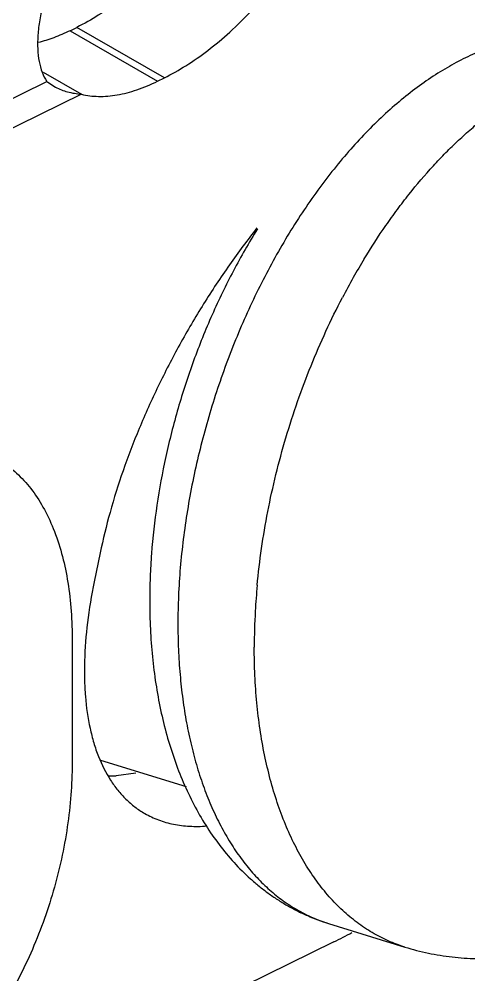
# Model space of a CAD drawing. Header units: inches. Extents: x 0 to 22, y 0 to 17.
# Drawn here: x 4.8448 to 4.9232, y 11.7181 to 11.8849 of the extents above; entities that cross this region are included whole.
import ezdxf

# ---------------------------------------------------------------- set-up
doc = ezdxf.new("R2010")
doc.units = ezdxf.units.IN
doc.header["$LTSCALE"] = 1.21
doc.header["$MEASUREMENT"] = 0
doc.layers.get('0').update_dxf_attribs({"linetype": 'CONTINUOUS'})

msp = doc.modelspace()

# ---------------------------------------------------------------- linework, layer by layer
at = {"color": 7}
for p, q in [((4.8536930473, 11.8829124633), (4.854879399100001, 11.8834946402)), ((4.8490380079, 11.8756493653), (4.8556965881, 11.871811642)), ((4.8496618939, 11.8740461245), (4.849837186, 11.8738957198)), ((4.8498382653, 11.8738970517), (4.8511740166, 11.8730362416)), ((4.8689697236, 11.8741076348), (4.870156075400001, 11.8746898117)), ((4.8589551045, 11.7917493896), (4.8579131246, 11.7866825434)), ((4.8540575596, 11.7770207708), (4.8540575596, 11.754915307)), ((4.8589956635, 11.7555681337), (4.8739616631, 11.75094329)), ((4.8651976527, 11.7532771587), (4.8617506662, 11.7528418031)), ((4.8987784441, 11.7270511073), (4.9120950016, 11.7229359798)), ((4.8997161355, 11.7238289423), (4.762981698, 11.6567294262))]:
    msp.add_line(p, q, dxfattribs=at)
at = {"color": 8}
for p, q in [((4.870156075400001, 11.8746898117), (4.854879399100001, 11.8834946402)), ((4.8536930473, 11.8829124633), (4.8689697236, 11.8741076348)), ((4.708319527, 11.8046853652), (4.8496618939, 11.8740461245)), ((4.8556965881, 11.871811642), (4.708319527, 11.7994894848))]:
    msp.add_line(p, q, dxfattribs=at)
for centre, radius, start, end in [((5.0087375984, 11.7802789934), 0.1212587356, 148.8218896102, 150.6017991221), ((5.0126995865, 11.7780618338), 0.1257988874, 150.6078075473, 152.4207795), ((5.006819723, 11.7749128194), 0.1210052177, 174.6984400211, 176.8410068413), ((4.999385186, 11.7752687634), 0.1135623757, 176.8136152398, 179.9885349572), ((4.9066332744, 11.7524485788), 0.0265843057, 243.659482834, 252.8144127815)]:
    msp.add_arc(centre, radius, start, end, dxfattribs=at)
at = {"color": 7}
for centre, radius, start, end in [((4.86041632, 11.7759313923), 0.023128113, 270.1646050562, 273.30744151), ((4.8688972161, 11.786498206), 0.0698372565, 296.1866162478, 299.1021835811)]:
    msp.add_arc(centre, radius, start, end, dxfattribs=at)
for points, knots in [([(5.2461638294, 12.0361463403), (5.2299795244, 11.9998516205), (5.203769891499999, 11.9466817874), (5.1648652774, 11.8787115492), (5.134322693000001, 11.8302440088), (5.1023508646, 11.7841473123), (5.0690870063, 11.7406231337), (5.0346788464, 11.6998615879), (4.9992744741, 11.6620428465), (4.9630303656, 11.6273310119), (4.9261016323, 11.5958806203), (4.8886507043, 11.5678275379), (4.8508366767, 11.5432987607), (4.8128252884, 11.5224003811), (4.7747760887, 11.5052308863), (4.7368603586, 11.4918669529), (4.7113470024, 11.485432718), (4.6987009082, 11.4829075958)], [0, 0, 0, 0, 0.1480571119, 0.2205406104, 0.2917227816, 0.3614238818, 0.4294780746, 0.4957388201, 0.5600787196, 0.6223958332, 0.6826135028, 0.7406878659999999, 0.7966077594, 0.8504032206000001, 0.9021453198, 0.9519546379, 1, 1, 1, 1]), ([(5.2461468264, 11.9710460986), (5.2290613902, 11.9368822967), (5.2016442472, 11.8870286858), (5.1613597908, 11.8237055602), (5.1300283414, 11.7789314464), (5.097460328, 11.7366663129), (5.0637936458, 11.6970920629), (5.0291743005, 11.6603792328), (4.9937500162, 11.6266869343), (4.9576727975, 11.5961604284), (4.9210963444, 11.568932219), (4.8841761562, 11.5451209628), (4.8470689856, 11.5248309121), (4.8099319636, 11.5081535265), (4.7729216629, 11.4951641393), (4.7362008435, 11.4859269854), (4.7116559831, 11.4822480838), (4.6995280268, 11.4810774334)], [0, 0, 0, 0, 0.1502285724, 0.2234311577, 0.295102248, 0.3650760013, 0.433204511, 0.4993611309000001, 0.5634432775, 0.6253758556, 0.6851152165000001, 0.7426525765, 0.7980191444, 0.8512891344, 0.9025852901000001, 0.9520802221, 1, 1, 1, 1]), ([(4.8700818731, 11.8951724469), (4.8688595387, 11.8939000354), (4.8664007223, 11.8915028851), (4.8625793362, 11.8882931933), (4.8587709103, 11.8856065659), (4.8561666984, 11.8841263549), (4.854879399100001, 11.8834946402)], [0, 0, 0, 0, 0.2748589921, 0.5344332813, 0.7766200681000001, 1, 1, 1, 1]), ([(4.8510920814, 11.8939850747), (4.8506734427, 11.8929157825), (4.849919423, 11.8908301565), (4.8490187178, 11.8877587141), (4.848396299, 11.8848772616), (4.8480565647, 11.8822095874), (4.8480031812, 11.8797750586), (4.8482380558, 11.8775902888), (4.8487644829, 11.875672946), (4.8493316928, 11.8745439432), (4.8496618939, 11.8740461245)], [0, 0, 0, 0, 0.1669028413, 0.3221302904, 0.4648854398, 0.5949254338000001, 0.7124129084999999, 0.8180446156, 0.9131746472, 1, 1, 1, 1]), ([(4.870156075400001, 11.8746898117), (4.8714433747, 11.8753215265), (4.874047586600001, 11.8768017374), (4.8778560125, 11.8794883649), (4.8816773987, 11.8826980567), (4.884136215, 11.8850952069), (4.8853585494, 11.8863676184)], [0, 0, 0, 0, 0.2233799319, 0.4655667187, 0.7251410079, 1, 1, 1, 1]), ([(4.8536930473, 11.8829124633), (4.8527694151, 11.8824592104), (4.8509485378, 11.8816624214), (4.8490529399, 11.8810592699), (4.8481259747, 11.8808278374)], [0, 0, 0, 0, 0.5185035258, 1, 1, 1, 1]), ([(4.8556965881, 11.871811642), (4.856171978, 11.8716953604), (4.8571551209, 11.8715169522), (4.8592307222, 11.8713750762), (4.8620151324, 11.8716252327), (4.8654856908, 11.8725525232), (4.8677939182, 11.8735306333), (4.8689697236, 11.8741076348)], [0, 0, 0, 0, 0.1069522632, 0.217777177, 0.4538954204, 0.7137728973, 1, 1, 1, 1]), ([(4.8511740166, 11.8730362416), (4.8518353436, 11.8726973739), (4.8533203666, 11.8721522006), (4.854874525400001, 11.8718881839), (4.8556965881, 11.871811642)], [0, 0, 0, 0, 0.4736958609, 1, 1, 1, 1]), ([(4.8862960009, 11.8484665992), (4.8846355459, 11.8463658389), (4.8814097908, 11.8420300361), (4.8769156784, 11.8352365783), (4.8727673774, 11.8281645323), (4.8690186136, 11.8209063854), (4.8657180263, 11.8135555996), (4.8629074155, 11.8062062929), (4.8606257532, 11.7989553708), (4.859443817, 11.7941258564), (4.8589551045, 11.7917493896)], [0, 0, 0, 0, 0.1265313388, 0.2552002804, 0.3847167564, 0.5137655503, 0.6410258786999999, 0.7652766152, 0.8853549111, 1, 1, 1, 1]), ([(4.8863827678, 11.8482933453), (4.8848995153, 11.8459207221), (4.8820844405, 11.8410137196), (4.8783665987, 11.8333180553), (4.875682917, 11.8266365537), (4.8737945155, 11.8211574846), (4.872512343299999, 11.8169923842), (4.871370890400001, 11.8127909565), (4.870044411999999, 11.807172739), (4.8687536772, 11.8001379451), (4.8679604517, 11.7930867438), (4.8676413731, 11.7875062122), (4.8675871846, 11.7847437586), (4.8675871846, 11.7833721593)], [0, 0, 0, 0, 0.1226910522, 0.247791984, 0.374478803, 0.4381463738, 0.5018693674, 0.5655306288, 0.629011564, 0.754950653, 0.8788850306999999, 0.9398581886, 1, 1, 1, 1]), ([(4.9120950016, 11.7229359798), (4.9134394405, 11.7225205168), (4.9161658338, 11.7218154881), (4.9203329538, 11.7211434336), (4.9245402727, 11.7208580005), (4.9287531595, 11.7209518159), (4.9329374731, 11.7214177891), (4.937064042, 11.7222381098), (4.9411096368, 11.7233963359), (4.9450562106, 11.7248712925), (4.9488904432, 11.7266441582), (4.952603126100001, 11.7286954928), (4.9561890277, 11.73100729), (4.9596444157, 11.7335639301), (4.9629673083, 11.7363508175), (4.9661563696, 11.7393545904), (4.9692096455, 11.7425636159), (4.9731191096, 11.7471252841), (4.9767229972, 11.752029131), (4.9800157054, 11.7572150486), (4.9823468932, 11.7612718813), (4.9845202232, 11.7654600611), (4.9865305717, 11.7697654694), (4.9883723052, 11.7741733371), (4.9905965684, 11.7801685105), (4.9924591932, 11.7862977872), (4.9939457216, 11.7925140774), (4.9951690134, 11.7987364846), (4.9960026342, 11.8049896374), (4.9964250146, 11.8112251858), (4.9964969383, 11.8143222894), (4.9964969383, 11.8158620558)], [0, 0, 0, 0, 0.0293815712, 0.0586985278, 0.08801307300000001, 0.1173086934, 0.146568251, 0.1758100214, 0.2050539737, 0.2343380293, 0.2636939606, 0.2931765962, 0.3228326142, 0.3527135231, 0.3828679309, 0.4133329579, 0.444139972, 0.4753093786, 0.5387300147999999, 0.5709786356000001, 0.6035447282, 0.6363918218, 0.6694717095, 0.7027303778, 0.7361091874, 0.802960818, 0.8363166166, 0.8695344804, 0.9353429983, 0.9678498129, 1, 1, 1, 1]), ([(4.8416253603, 11.8077623733), (4.8426027041, 11.8071558608), (4.844490212799999, 11.8057034322), (4.8469633816, 11.8029846962), (4.8491084255, 11.7997178469), (4.8515656017, 11.7945266034), (4.8531345907, 11.7885750489), (4.8539254624, 11.782166584), (4.8540575596, 11.7787601277), (4.8540575596, 11.7770207708)], [0, 0, 0, 0, 0.1000397934, 0.2057073456, 0.3182861127, 0.4386581003, 0.7039708097, 0.848723315, 1, 1, 1, 1]), ([(4.8579131246, 11.7866825434), (4.8574294747, 11.784330694), (4.8566617212, 11.7797488488), (4.8562024893, 11.7740648283), (4.8561870571, 11.7697619712), (4.856389113500001, 11.7658252813), (4.856911102, 11.7620874904), (4.8577987298, 11.7586106081), (4.858853638, 11.7555296825), (4.8602440861, 11.7527228393), (4.8619848811, 11.7502961725), (4.863412677099999, 11.7487217184), (4.864984439700001, 11.7473640767), (4.8661269881, 11.7466047541), (4.8667157473, 11.7462653676)], [0, 0, 0, 0, 0.1640597973, 0.3170575882, 0.3890394527, 0.4579214009000001, 0.5863202833, 0.6460221689, 0.7028639752, 0.8086903521, 0.8584319409000001, 0.9065597066, 0.953566129, 1, 1, 1, 1]), ([(4.8675871846, 11.7833721593), (4.8675871846, 11.7817284471), (4.8676637488, 11.7784703113), (4.8680164786, 11.7736432495), (4.8686084849, 11.7689377175), (4.8694416773, 11.7643721804), (4.8705178488, 11.7599613799), (4.872260530299999, 11.7543696612), (4.8745134477, 11.7490698252), (4.8773096308, 11.7441823711), (4.8796458493, 11.7407899788), (4.8822409839, 11.7376618067), (4.8846223455, 11.7352915103), (4.886649153, 11.7335590135), (4.8882266883, 11.7323459866), (4.8898611634, 11.7312205707), (4.8915491661, 11.7301866787), (4.893287507799999, 11.729248313), (4.8950731485, 11.7284085197), (4.8969031347, 11.7276693335), (4.8981494292, 11.7272454876), (4.8987784441, 11.7270511073)], [0, 0, 0, 0, 0.07156293009999999, 0.1418247931, 0.2106317894, 0.2779429669, 0.3437744119, 0.4081630152, 0.532834674, 0.5934465738, 0.6530878184000001, 0.7119332454, 0.7701630256, 0.799112468, 0.8279767633, 0.8567610591, 0.8854706467, 0.9141154875, 0.9427232916, 0.9713365431000001, 1, 1, 1, 1]), ([(4.696202847099999, 11.4911292441), (4.7122342688, 11.494539229), (4.7446510318, 11.5035999847), (4.79255464, 11.5230387915), (4.8404773316, 11.5484619358), (4.888079175, 11.5796821079), (4.9350440998, 11.6164681617), (4.9810507187, 11.6585688269), (5.0257721606, 11.705681731), (5.0540388029, 11.7396187074), (5.0678999499, 11.7573077864)], [0, 0, 0, 0, 0.1055173222, 0.2160923836, 0.3322239159, 0.4542022777, 0.5821079464, 0.7158764136, 0.8553216372, 1, 1, 1, 1]), ([(5.3695802407, 11.7568327875), (5.3579178754, 11.7381733667), (5.334018067300001, 11.7018098989), (5.2960818039, 11.6497324815), (5.2566320623, 11.6009831366), (5.2158746412, 11.5558118952), (5.174010371700001, 11.5144409452), (5.1312455257, 11.4770789594), (5.0877940327, 11.4439134337), (5.043868038899999, 11.4151150292), (4.9996863988, 11.3908265262), (4.955462899, 11.3711801078), (4.9114178016, 11.3562768215), (4.8677675106, 11.3462063676), (4.8247337094, 11.3410296529), (4.7825363111, 11.3407883805), (4.741408405400001, 11.3454951217), (4.714787844, 11.3519351827), (4.7018100991, 11.3559453841)], [0, 0, 0, 0, 0.0792044665, 0.1565627051, 0.2318264209, 0.3048334079, 0.3754486744, 0.4435600475, 0.5091008575, 0.572052087, 0.6324487168, 0.6903820928, 0.7460117457, 0.7995652134000001, 0.8513426976, 0.901713353, 0.9511070191, 1, 1, 1, 1]), ([(4.8540575596, 11.754915307), (4.8540575596, 11.7531074885), (4.8539096943, 11.7494316811), (4.8530684707, 11.7419710561), (4.8510141823, 11.7326209267), (4.8477450713, 11.7235997284), (4.8444518312, 11.7167721064), (4.8425990606, 11.7135319267), (4.8416253603, 11.7119720299)], [0, 0, 0, 0, 0.1198938796, 0.2436918708, 0.4975895391, 0.7527314335999999, 0.8780480979999999, 1, 1, 1, 1]), ([(4.8667157473, 11.7462653676), (4.8674847301, 11.7458220922), (4.869116668999999, 11.7450545137), (4.8717596117, 11.744307316), (4.8745876804, 11.7439595958), (4.8765271929, 11.7439930274), (4.877515771000001, 11.7440701114)], [0, 0, 0, 0, 0.2381519213, 0.4812823428, 0.7339485081999999, 1, 1, 1, 1])]:
    msp.add_open_spline(points, degree=3, knots=knots, dxfattribs=at)
at = {"color": 8}
for points, knots in [([(4.9463132453, 11.8808737804), (4.9453648594, 11.8811668614), (4.9434250095, 11.8816482357), (4.9404337572, 11.882041937), (4.9373686312, 11.8821083814), (4.9342434998, 11.8818469175), (4.9310715823, 11.8812599799), (4.9278662465, 11.8803503065), (4.9246407088, 11.8791224072), (4.9214080753, 11.8775819264), (4.918181688, 11.8757352942), (4.9149743773, 11.8735908013), (4.9117996064, 11.8711569557), (4.9086698891, 11.8684444431), (4.9055985292, 11.8654640351), (4.9025976969, 11.8622285248), (4.8996801271, 11.8587509928), (4.8968575995, 11.8550460724), (4.8941419072, 11.8511290082), (4.891544325, 11.847016071), (4.889075407, 11.8427243269), (4.885952072799999, 11.8367545369), (4.8824397103, 11.8289623587), (4.8789090853, 11.8192537482), (4.876560618, 11.8109364914), (4.8750612716, 11.8042122337), (4.8741359066, 11.7991768532), (4.873411715, 11.7941612002), (4.8728915612, 11.7891857134), (4.8725779801, 11.7842720647), (4.8725062551, 11.7810179038), (4.8725062551, 11.779406615)], [0, 0, 0, 0, 0.0212680406, 0.0427161326, 0.0645166276, 0.0868285282, 0.1097915057, 0.1335238105, 0.1581203545, 0.183652478, 0.2101700761, 0.2377009022, 0.2662554643, 0.2958251377, 0.3263879935, 0.3579066987, 0.3903333288, 0.4236085173, 0.4576640338, 0.4924238343, 0.527804432, 0.5637174388, 0.6367479454, 0.710739083, 0.784869225, 0.8217335015, 0.8583212626000001, 0.8945350948999999, 0.9302853234999999, 0.9654769231, 1, 1, 1, 1]), ([(4.904993219100001, 11.8430546631), (4.9061992796, 11.845047184), (4.9080826225, 11.8479619908), (4.9107531939, 11.8516915547), (4.9134503613, 11.8552097258), (4.9162687212, 11.8585270168), (4.9192036481, 11.8616167396), (4.921418277, 11.8637765234), (4.9236644925, 11.8657978092), (4.9266558154, 11.8682702455), (4.9297266126, 11.8704876759), (4.9328656365, 11.8724158133), (4.935929375, 11.8740858212), (4.9382943037, 11.8751361771), (4.9398845745, 11.8757265687)], [0, 0, 0, 0, 0.1436335979, 0.2138336838, 0.28284316, 0.4169815136, 0.482006703, 0.5455937207, 0.6077005338, 0.6682987646999999, 0.7848747121999999, 0.840884308, 0.8953891451999999, 1, 1, 1, 1]), ([(4.886332143500001, 11.7860934229), (4.8865304951, 11.7882353785), (4.887042500400001, 11.7925417193), (4.8881367326, 11.7989928166), (4.8895566915, 11.8054498328), (4.8912927007, 11.8118687005), (4.893332846, 11.8182055285), (4.8956634614, 11.8244170077), (4.8982681068, 11.8304607488), (4.900190973, 11.8343814578), (4.9011950323, 11.8363035239)], [0, 0, 0, 0, 0.1225001647, 0.2468359415, 0.3724781065, 0.4988483044, 0.6253633444, 0.7514422048, 0.8765090240000001, 1, 1, 1, 1]), ([(4.8725062551, 11.779406615), (4.8725062551, 11.7779033005), (4.8725674336, 11.7749292902), (4.8728482432, 11.7705296995), (4.8733167274, 11.7662554858), (4.8739710045, 11.7621237511), (4.874808551, 11.7581497514), (4.8758264749, 11.754348095), (4.8770206531, 11.7507329064), (4.878387394700001, 11.7473180603), (4.8799210937, 11.7441162036), (4.8816167522, 11.7411395829), (4.8834679425, 11.7383993401), (4.8854681248, 11.7359059914), (4.8876102308, 11.7336694637), (4.8898861667, 11.7316981988), (4.8922875675, 11.7300009813), (4.893978050299999, 11.7290496443), (4.894837684100001, 11.7286244449)], [0, 0, 0, 0, 0.0774459955, 0.1531902151, 0.2270432895, 0.2988775795, 0.3686096513, 0.4361734, 0.5015217738000001, 0.5646348522, 0.6255343571, 0.6842755443999999, 0.7409573905, 0.7957202012000001, 0.8487506167000001, 0.9002827678, 0.9505931096, 1, 1, 1, 1]), ([(4.9120950272, 11.7229360626), (4.9111070831, 11.7232413683), (4.9091563415, 11.7239724285), (4.9063591676, 11.7254128869), (4.9036973935, 11.7271912813), (4.9011842251, 11.7292990199), (4.8988303204, 11.731725213), (4.8966462627, 11.7344585223), (4.8946411329, 11.737485931), (4.8928235466, 11.7407936389), (4.8912012344, 11.7443666642), (4.8897810218, 11.7481889246), (4.888569267699999, 11.7522432421), (4.887570753, 11.7565113019), (4.8867902873, 11.7609743554), (4.886230933999999, 11.7656127456), (4.8858956999, 11.77040466), (4.8858228125, 11.7736494201), (4.8858228125, 11.7752914875)], [0, 0, 0, 0, 0.0496527913, 0.09976120990000001, 0.1507600816, 0.2030474425, 0.2569694019, 0.312814791, 0.3708098724, 0.4311202459, 0.4938547685, 0.5590685399, 0.6267681592000001, 0.6969110826999999, 0.7694262962999999, 0.8442189897, 0.9211510307999999, 1, 1, 1, 1])]:
    msp.add_open_spline(points, degree=3, knots=knots, dxfattribs=at)

doc.saveas('drawing.dxf')
